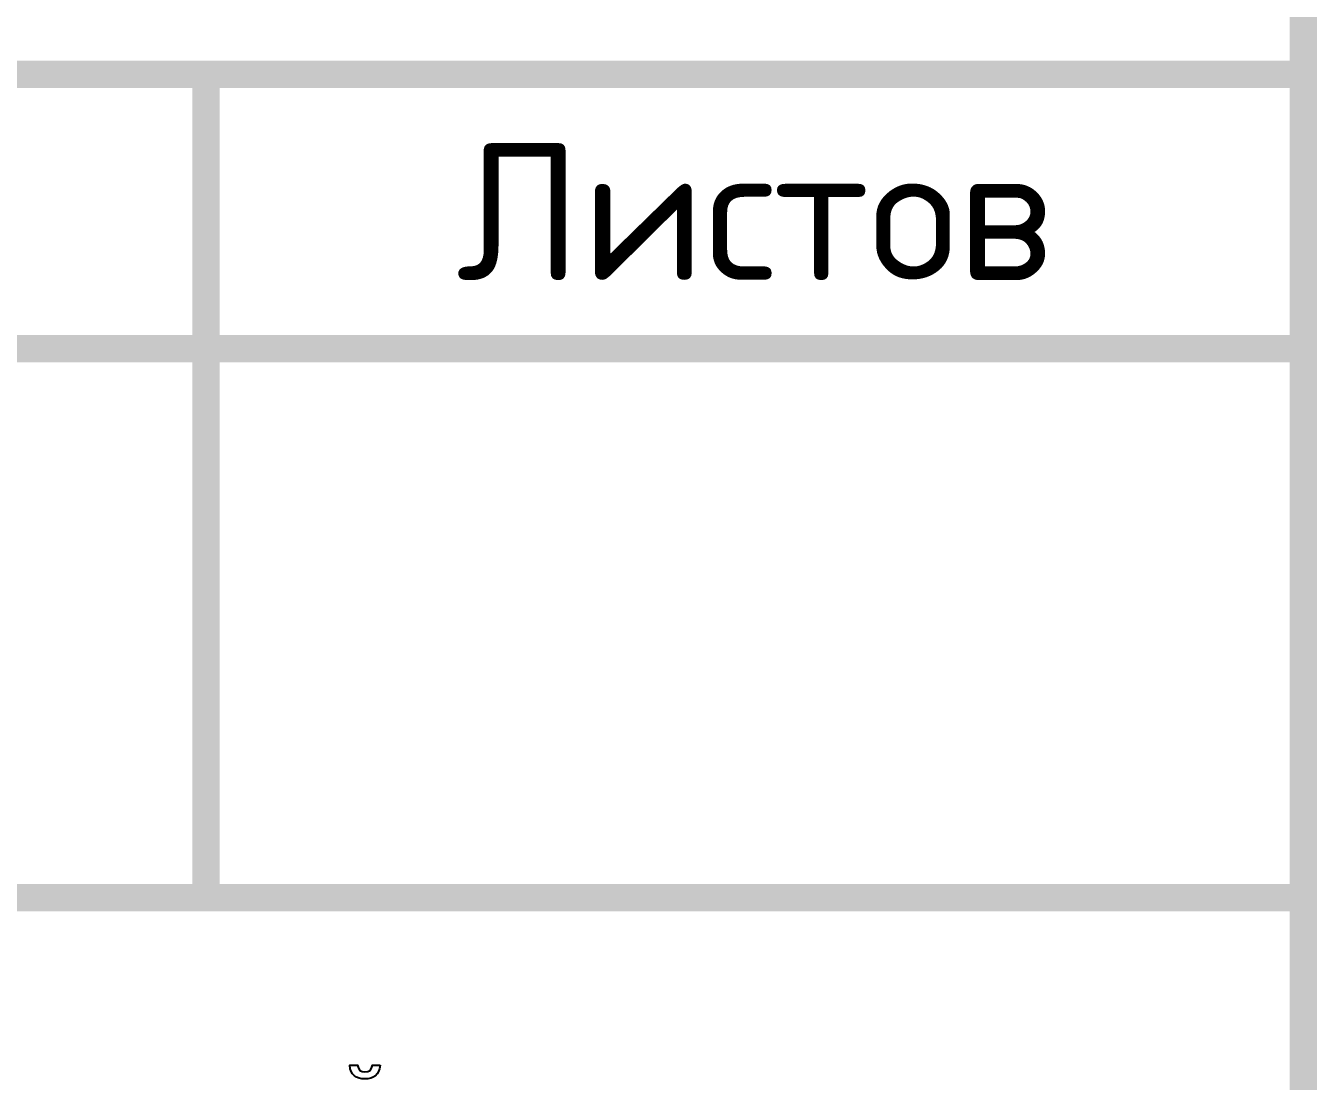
# Model space of a CAD drawing. Header units: millimetres. Extents: x -112426 to 8831, y 1218 to 38707.
# Drawn here: x 3004.24 to 3027.78, y 2289.89 to 2309.12 of the extents above; entities that cross this region are included whole.
import ezdxf
from ezdxf.enums import TextEntityAlignment as Align

# ---------------------------------------------------------------- set-up
doc = ezdxf.new("R2010")
doc.units = ezdxf.units.MM
doc.layers.add('layer 1', color=7, linetype='Continuous')
doc.layers.add('Размеры на чертеже', color=250, linetype='Continuous', lineweight=25)
doc.styles.add('-ISOCPEUR-', font='isocpeur.ttf')
doc.styles.get("Standard").update_dxf_attribs({"font": 'arial.ttf'})

# ---------------------------------------------------------------- blocks, each defined once
blk = doc.blocks.new('Лого')
at = {"layer": 'layer 1', "color": 159}
blk.add_open_spline([(6.6198, 2.3792), (6.6198, 2.3792), (6.5883, 2.3792), (6.5883, 2.3792), (6.5883, 2.3792), (6.5862, 2.3604), (6.5751, 2.3523), (6.5583, 2.3523), (6.5583, 2.3523), (6.5415, 2.3523), (6.5304, 2.3604), (6.5283, 2.3792), (6.5283, 2.3792), (6.5283, 2.3792), (6.4968, 2.3792), (6.4968, 2.3792), (6.4968, 2.3792), (6.4994, 2.3391), (6.5243, 2.3239), (6.5583, 2.3239), (6.5583, 2.3239), (6.5923, 2.3239), (6.6172, 2.3391), (6.6198, 2.3792)], degree=3, knots=[0, 0, 0, 0, 0.142857, 0.142857, 0.142857, 0.142857, 0.285714, 0.285714, 0.285714, 0.285714, 0.428571, 0.428571, 0.428571, 0.428571, 0.571429, 0.571429, 0.571429, 0.571429, 0.714286, 0.714286, 0.714286, 0.714286, 1, 1, 1, 1], dxfattribs=at)
blk = doc.blocks.new('*U168')
at = {"const_width": 0.5}
blk.add_lwpolyline([(20, -5), (415, -5), (415, -292), (20, -292)], close=True, dxfattribs=at)
for points in [[(230, -262), (415, -262)], [(395, -262), (395, -277)], [(365, -267), (415, -267)], [(295, -277), (415, -277)]]:
    blk.add_lwpolyline(points, dxfattribs=at)
at = {"xscale": 4.492609629394886, "yscale": 4.492609629394886, "zscale": 4.492609629394886}
blk.add_blockref('Лого', (368.434, -290.745), dxfattribs=at)
at = {"style": '-ISOCPEUR-'}
blk.add_text('Листов', height=2.5, dxfattribs=at).set_placement((405, -264.5), align=Align.MIDDLE_CENTER)
blk.add_attdef('РАЗРАБОТАЛ', text='', height=2.5, dxfattribs=at).set_placement((250.501, -264.224), align=Align.MIDDLE_LEFT)
at = {"style": '-ISOCPEUR-', "flags": 8}
for tag, height, p in [('ДАТА', 2.5, (290.074, -264.402)), ('ДАТА1', 2.5, (290.074, -269.402)), ('ЛИСТ', 3, (386.388, -271.915)), ('ЛИСТОВ', 3, (403.888, -271.915)), ('ФОРМАТ', 3, (380.972, -294.745))]:
    blk.add_attdef(tag, text='', height=height, dxfattribs=at).set_placement(p, align=Align.MIDDLE_CENTER)
at = {"style": '-ISOCPEUR-'}
blk.add_attdef('ПРОВЕРИЛ', (250.749, -270.729), '', height=2.5, dxfattribs=at)
at = {"lineweight": 30, "flags": 104}
blk.add_attdef('ИМЯ_ЧЕРТЕЖА', text='', height=3, dxfattribs=at).set_placement((333.627, -284.125), align=Align.MIDDLE_CENTER)

msp = doc.modelspace()

# ---------------------------------------------------------------- block references
at = {"layer": 'Размеры на чертеже', "lineweight": 90}
msp.add_blockref('*U168', (2612.527, 2570.232), dxfattribs=at)

doc.saveas('drawing.dxf')
